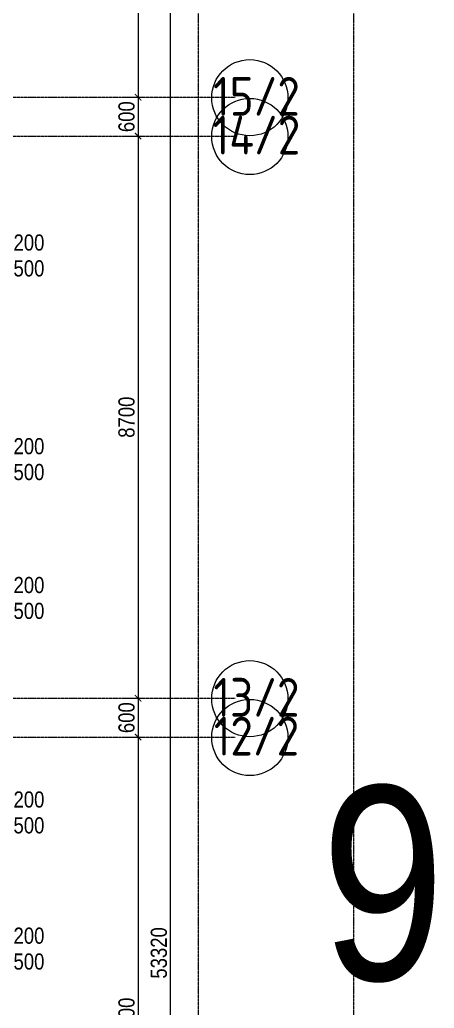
# Model space of a CAD drawing. Header units: millimetres. Extents: x -231292 to 573618, y -153144 to 564035.
# Drawn here: x 118464 to 124871, y 407006 to 422302 of the extents above; entities that cross this region are included whole.
import ezdxf
from ezdxf import colors
from ezdxf.entities.mleader import LeaderData, LeaderLine
from ezdxf.enums import TextEntityAlignment as Align
from ezdxf.math import Vec2, Vec3

# ---------------------------------------------------------------- set-up
doc = ezdxf.new("R2010")
doc.units = ezdxf.units.MM
doc.linetypes.add('CENTER2', pattern=[28.575, 19.05, -3.175, 3.175, -3.175])
doc.layers.get('0').update_dxf_attribs({"color": 250})
doc.layers.get('Defpoints').update_dxf_attribs({"color": 250})
doc.layers.add('АР_Делит', color=250, linetype='Continuous', lineweight=0, plot=False)
for name, color, linetype, lineweight in [('Марка окна', 250, 'Continuous', 0), ('РД_Оси_100', 250, 'Continuous', 0), ('РД_Оси_размер', 250, 'Continuous', 0)]:
    doc.layers.add(name, color=color, linetype=linetype, lineweight=lineweight)
doc.styles.add('style1', font='ARIALN.TTF')
doc.styles.add('ккк', font='isocpeur.ttf', dxfattribs={"width": 0.85, "oblique": 15})
doc.dimstyles.new('Dim100_ареал', dxfattribs={"dimscale": 100, "dimtxt": 2.5, "dimasz": 1, "dimexe": 1, "dimexo": 1, "dimgap": 0.5, "dimtad": 1, "dimzin": 12, "dimdsep": 46, "dimtxsty": 'style1', "dimblk": 'ARCHTICK', "dimcen": 1, "dimdle": 1, "dimclrd": 256, "dimclre": 256, "dimaunit": 1, "dimadec": 0, "dimazin": 3, "dimtfac": 1, "dimtmove": 1, "dimatfit": 3, "dimldrblk": 'OPEN30', "dimfxl": 2, "dimfxlon": 1, "dimtolj": 1, "dimtzin": 0, "dimlwd": 9, "dimlwe": 9, "dimarcsym": 0})

# ---------------------------------------------------------------- blocks, each defined once
blk = doc.blocks.new('_DotSmall')
at = {"color": 0, "linetype": 'ByBlock', "const_width": 0.5}
blk.add_lwpolyline([(-0.0625, 0, 1), (0.0625, 0, 1)], format="xyb", close=True, dxfattribs=at)
blk = doc.blocks.new('A-iden')
at = {"linetype": 'Continuous', "lineweight": 5}
blk.add_circle((-0.73, -4.06), 5.89, dxfattribs=at)
at = {"color": 0, "linetype": 'Continuous', "lineweight": 20, "style": 'ккк', "width": 0.85}
blk.add_attdef('ID', text='', height=6, dxfattribs=at).set_placement((0.31, -3.85), align=Align.MIDDLE_CENTER)
blk = doc.blocks.new('_ArchTick')
at = {"color": 0, "linetype": 'ByBlock', "const_width": 0.15}
blk.add_lwpolyline([(-0.5, -0.5), (0.5, 0.5)], dxfattribs=at)
blk = doc.blocks.new('*D391')
at = {"layer": 'Defpoints', "color": 0, "transparency": 16777216}
for p in [(68364, 68320), (70364, 68320), (68364, 15000)]:
    blk.add_point(p, dxfattribs=at)
at = {"layer": 'РД_Оси_размер', "lineweight": 9, "transparency": 16777216}
for p, q in [((70364, 14900), (70364, 68420)), ((70164, 68320), (70464, 68320)), ((70164, 15000), (70464, 15000))]:
    blk.add_line(p, q, dxfattribs=at)
at = {"layer": 'РД_Оси_размер', "lineweight": 9, "transparency": 16777216, "xscale": 100, "yscale": 100, "zscale": 100}
for p, rotation in [((70364, 68320), 90), ((70364, 15000), 270)]:
    blk.add_blockref('_ArchTick', p, dxfattribs=dict(at, rotation=rotation))
at = {"layer": 'РД_Оси_размер', "color": 0, "transparency": 16777216, "insert": (70186, 41660), "char_height": 250, "attachment_point": 5, "rotation": 90, "style": 'style1'}
blk.add_mtext('\\A1;53320', dxfattribs=at)
blk = doc.blocks.new('_Open30')
at = {"color": 0, "linetype": 'ByBlock', "lineweight": -2}
for p, q in [((-1, 0.27), (0, 0)), ((0, 0), (-1, -0.27)), ((0, 0), (-1, 0))]:
    blk.add_line(p, q, dxfattribs=at)
blk = doc.blocks.new('*D21')
at = {"layer": 'Defpoints', "color": 0, "transparency": 16777216}
for p in [(68364, 59100), (68364, 54900), (69864, 54900)]:
    blk.add_point(p, dxfattribs=at)
at = {"layer": 'РД_Оси_размер', "color": 0, "lineweight": 5, "transparency": 16777216}
for p, q in [((69864, 59200), (69864, 54800)), ((69664, 59100), (69964, 59100)), ((69664, 54900), (69964, 54900))]:
    blk.add_line(p, q, dxfattribs=at)
at = {"layer": 'РД_Оси_размер', "color": 0, "lineweight": 5, "transparency": 16777216, "xscale": 100, "yscale": 100, "zscale": 100}
for p, rotation in [((69864, 59100), 90), ((69864, 54900), 270)]:
    blk.add_blockref('_ArchTick', p, dxfattribs=dict(at, rotation=rotation))
at = {"layer": 'РД_Оси_размер', "color": 0, "transparency": 16777216, "insert": (69686, 57000), "char_height": 250, "attachment_point": 5, "rotation": 90, "style": 'style1'}
blk.add_mtext('\\A1;4200', dxfattribs=at)
blk = doc.blocks.new('*D29')
at = {"layer": 'Defpoints', "color": 0, "transparency": 16777216}
for p in [(68364, 54900), (68364, 54300), (69864, 54300)]:
    blk.add_point(p, dxfattribs=at)
at = {"layer": 'РД_Оси_размер', "color": 0, "lineweight": 5, "transparency": 16777216}
for p, q in [((69864, 55000), (69864, 54200)), ((69664, 54900), (69964, 54900)), ((69664, 54300), (69964, 54300))]:
    blk.add_line(p, q, dxfattribs=at)
at = {"layer": 'РД_Оси_размер', "color": 0, "lineweight": 5, "transparency": 16777216, "xscale": 100, "yscale": 100, "zscale": 100}
for p, rotation in [((69864, 54900), 90), ((69864, 54300), 270)]:
    blk.add_blockref('_ArchTick', p, dxfattribs=dict(at, rotation=rotation))
at = {"layer": 'РД_Оси_размер', "color": 0, "transparency": 16777216, "insert": (69686, 54600), "char_height": 250, "attachment_point": 5, "rotation": 90, "style": 'style1'}
blk.add_mtext('\\A1;600', dxfattribs=at)
blk = doc.blocks.new('*D30')
at = {"layer": 'Defpoints', "color": 0, "transparency": 16777216}
for p in [(68364, 54300), (68364, 45600), (69864, 45600)]:
    blk.add_point(p, dxfattribs=at)
at = {"layer": 'РД_Оси_размер', "color": 0, "lineweight": 5, "transparency": 16777216}
for p, q in [((69664, 54300), (69964, 54300)), ((69864, 54400), (69864, 45500)), ((69664, 45600), (69964, 45600))]:
    blk.add_line(p, q, dxfattribs=at)
at = {"layer": 'РД_Оси_размер', "color": 0, "lineweight": 5, "transparency": 16777216, "xscale": 100, "yscale": 100, "zscale": 100}
for p, rotation in [((69864, 54300), 90), ((69864, 45600), 270)]:
    blk.add_blockref('_ArchTick', p, dxfattribs=dict(at, rotation=rotation))
at = {"layer": 'РД_Оси_размер', "color": 0, "transparency": 16777216, "insert": (69686, 49950), "char_height": 250, "attachment_point": 5, "rotation": 90, "style": 'style1'}
blk.add_mtext('\\A1;8700', dxfattribs=at)
blk = doc.blocks.new('*D31')
at = {"layer": 'Defpoints', "color": 0, "transparency": 16777216}
for p in [(68364, 45600), (68364, 45000), (69864, 45000)]:
    blk.add_point(p, dxfattribs=at)
at = {"layer": 'РД_Оси_размер', "color": 0, "lineweight": 5, "transparency": 16777216}
for p, q in [((69664, 45600), (69964, 45600)), ((69864, 45700), (69864, 44900)), ((69664, 45000), (69964, 45000))]:
    blk.add_line(p, q, dxfattribs=at)
at = {"layer": 'РД_Оси_размер', "color": 0, "lineweight": 5, "transparency": 16777216, "xscale": 100, "yscale": 100, "zscale": 100}
for p, rotation in [((69864, 45600), 90), ((69864, 45000), 270)]:
    blk.add_blockref('_ArchTick', p, dxfattribs=dict(at, rotation=rotation))
at = {"layer": 'РД_Оси_размер', "color": 0, "transparency": 16777216, "insert": (69686, 45300), "char_height": 250, "attachment_point": 5, "rotation": 90, "style": 'style1'}
blk.add_mtext('\\A1;600', dxfattribs=at)
blk = doc.blocks.new('*D32')
at = {"layer": 'Defpoints', "color": 0, "transparency": 16777216}
for p in [(68364, 45000), (68364, 36300), (69864, 36300)]:
    blk.add_point(p, dxfattribs=at)
at = {"layer": 'РД_Оси_размер', "color": 0, "lineweight": 5, "transparency": 16777216}
for p, q in [((69664, 45000), (69964, 45000)), ((69864, 45100), (69864, 36200)), ((69664, 36300), (69964, 36300))]:
    blk.add_line(p, q, dxfattribs=at)
at = {"layer": 'РД_Оси_размер', "color": 0, "lineweight": 5, "transparency": 16777216, "xscale": 100, "yscale": 100, "zscale": 100}
for p, rotation in [((69864, 45000), 90), ((69864, 36300), 270)]:
    blk.add_blockref('_ArchTick', p, dxfattribs=dict(at, rotation=rotation))
at = {"layer": 'РД_Оси_размер', "color": 0, "transparency": 16777216, "insert": (69686, 40650), "char_height": 250, "attachment_point": 5, "rotation": 90, "style": 'style1'}
blk.add_mtext('\\A1;8700', dxfattribs=at)
blk = doc.blocks.new('СОШ_2200_АР_ОСИ_М100_28.05.24')
at = {"layer": 'РД_Оси_100', "linetype": 'CENTER2'}
for p, q in [((73200, -6155), (73200, 139938.679)), ((70800, -6155), (70800, 90900))]:
    blk.add_line(p, q, dxfattribs=at)
for points in [[(43327.994, 54900), (71363.995, 54900)], [(43327.994, 54300), (71363.995, 54300)], [(43327.994, 45600), (71363.995, 45600)], [(43327.994, 45000), (71363.995, 45000)]]:
    blk.add_lwpolyline(points, dxfattribs=at)
at = {"layer": 'РД_Оси_100', "color": 0, "xscale": 100, "yscale": 100, "zscale": 100}
for p, values in [((71663.995, 55300), {'ID': '15/2'}), ((71663.995, 54700), {'ID': '14/2'}), ((71663.995, 46000), {'ID': '13/2'}), ((71663.995, 45400), {'ID': '12/2'})]:
    blk.add_blockref('A-iden', p, dxfattribs=at).add_auto_attribs(values)
at = {"layer": 'РД_Оси_размер'}
for base, p1, p2, picture, middle in [((70363.995, 68320), (68363.995, 15000), (68363.995, 68320), '*D391', (70186.352, 41660)), ((69863.995, 54900), (68363.995, 59100), (68363.995, 54900), '*D21', (69686.352, 57000)), ((69863.995, 54300), (68363.995, 54900), (68363.995, 54300), '*D29', (69686.352, 54600)), ((69863.995, 45600), (68363.995, 54300), (68363.995, 45600), '*D30', (69686.352, 49950)), ((69863.995, 45000), (68363.995, 45600), (68363.995, 45000), '*D31', (69686.352, 45300)), ((69863.995, 36300), (68363.995, 45000), (68363.995, 36300), '*D32', (69686.352, 40650))]:
    dim = blk.add_linear_dim(base=base, p1=p1, p2=p2, angle=90, dimstyle='Dim100_ареал', dxfattribs=at)
    dim.commit()
    dim.dimension.update_dxf_attribs({"geometry": picture, "text_midpoint": middle})

msp = doc.modelspace()

# ---------------------------------------------------------------- texts
at = {"layer": 'АР_Делит', "insert": (124078.768, 408921.455), "char_height": 3000, "width": 5700, "attachment_point": 5, "style": 'style1'}
msp.add_mtext('9', dxfattribs=at)
msp.add_mtext('9', dxfattribs=at)

# ---------------------------------------------------------------- leaders
at = {"layer": 'Марка окна', "lineweight": 0, "ltscale": 20}
ml = msp.add_multileader_mtext('Standard', dxfattribs=at)
ml.set_content('+16.200\\P+13.500', color=256, style='style1')
ml.set_leader_properties(color=256, linetype='ByLayer', lineweight=-1)
ml.set_arrow_properties(name='DOTSMALL')
ml.build(insert=Vec2(0, 0))
ml.multileader.update_dxf_attribs({"text_left_attachment_type": 6, "text_right_attachment_type": 6, "dogleg_length": 200, "arrow_head_size": 250})
ctx = ml.context
ctx.base_point, ctx.char_height, ctx.arrow_head_size, ctx.landing_gap_size, ctx.plane_origin = Vec3(117801.023, 418679.895), 250, 250, 0, Vec3(118195.999, 417995.368)
ctx.left_attachment, ctx.right_attachment = 6, 6
notes = []
notes.append((ctx, [(1, (1, 1, 0), (116739.418, 418679.895), (1, 0), 1061.605, [(0, [(116141.303, 418677.225)], 0, [])])]))
ctx.mtext.insert, ctx.mtext.line_spacing_factor, ctx.mtext.flow_direction = Vec3(117801.023, 418979.895), 0.96, 5
ctx.mtext.has_bg_fill, ctx.mtext.bg_color, ctx.mtext.bg_scale_factor, ctx.mtext.bg_transparency, ctx.mtext.use_window_bg_color = 1, -1027028792, 1.5, 0, 1
ml = msp.add_multileader_mtext('Standard', dxfattribs=at)
ml.set_content('+16.200\\P+13.500', color=256, style='style1')
ml.set_leader_properties(color=256, linetype='ByLayer', lineweight=-1)
ml.set_arrow_properties(name='DOTSMALL')
ml.build(insert=Vec2(0, 0))
ml.multileader.update_dxf_attribs({"text_left_attachment_type": 6, "text_right_attachment_type": 6, "dogleg_length": 200, "arrow_head_size": 250})
ctx = ml.context
ctx.base_point, ctx.char_height, ctx.arrow_head_size, ctx.landing_gap_size, ctx.plane_origin = Vec3(117801.023, 415528.544), 250, 250, 0, Vec3(118195.999, 414844.017)
ctx.left_attachment, ctx.right_attachment = 6, 6
notes.append((ctx, [(1, (1, 1, 0), (116739.418, 415528.544), (1, 0), 1061.605, [(0, [(116141.303, 415525.874)], 0, [])])]))
ctx.mtext.insert, ctx.mtext.line_spacing_factor, ctx.mtext.flow_direction = Vec3(117801.023, 415828.544), 0.96, 5
ctx.mtext.has_bg_fill, ctx.mtext.bg_color, ctx.mtext.bg_scale_factor, ctx.mtext.bg_transparency, ctx.mtext.use_window_bg_color = 1, -1027028792, 1.5, 0, 1
ml = msp.add_multileader_mtext('Standard', dxfattribs=at)
ml.set_content('+16.200\\P+13.500', color=256, style='style1')
ml.set_leader_properties(color=256, linetype='ByLayer', lineweight=-1)
ml.set_arrow_properties(name='DOTSMALL')
ml.build(insert=Vec2(0, 0))
ml.multileader.update_dxf_attribs({"text_left_attachment_type": 6, "text_right_attachment_type": 6, "dogleg_length": 200, "arrow_head_size": 250})
ctx = ml.context
ctx.base_point, ctx.char_height, ctx.arrow_head_size, ctx.landing_gap_size, ctx.plane_origin = Vec3(117801.023, 413380.152), 250, 250, 0, Vec3(118195.999, 412695.625)
ctx.left_attachment, ctx.right_attachment = 6, 6
notes.append((ctx, [(1, (1, 1, 0), (116739.418, 413380.152), (1, 0), 1061.605, [(0, [(116141.303, 413377.482)], 0, [])])]))
ctx.mtext.insert, ctx.mtext.line_spacing_factor, ctx.mtext.flow_direction = Vec3(117801.023, 413680.152), 0.96, 5
ctx.mtext.has_bg_fill, ctx.mtext.bg_color, ctx.mtext.bg_scale_factor, ctx.mtext.bg_transparency, ctx.mtext.use_window_bg_color = 1, -1027028792, 1.5, 0, 1
ml = msp.add_multileader_mtext('Standard', dxfattribs=at)
ml.set_content('+16.200\\P+13.500', color=256, style='style1')
ml.set_leader_properties(color=256, linetype='ByLayer', lineweight=-1)
ml.set_arrow_properties(name='DOTSMALL')
ml.build(insert=Vec2(0, 0))
ml.multileader.update_dxf_attribs({"text_left_attachment_type": 6, "text_right_attachment_type": 6, "dogleg_length": 200, "arrow_head_size": 250})
ctx = ml.context
ctx.base_point, ctx.char_height, ctx.arrow_head_size, ctx.landing_gap_size, ctx.plane_origin = Vec3(117801.023, 410061.165), 250, 250, 0, Vec3(118195.999, 409376.638)
ctx.left_attachment, ctx.right_attachment = 6, 6
notes.append((ctx, [(1, (1, 1, 0), (116739.418, 410061.165), (1, 0), 1061.605, [(0, [(116141.303, 410058.495)], 0, [])])]))
ctx.mtext.insert, ctx.mtext.line_spacing_factor, ctx.mtext.flow_direction = Vec3(117801.023, 410361.165), 0.96, 5
ctx.mtext.has_bg_fill, ctx.mtext.bg_color, ctx.mtext.bg_scale_factor, ctx.mtext.bg_transparency, ctx.mtext.use_window_bg_color = 1, -1027028792, 1.5, 0, 1
ml = msp.add_multileader_mtext('Standard', dxfattribs=at)
ml.set_content('+16.200\\P+13.500', color=256, style='style1')
ml.set_leader_properties(color=256, linetype='ByLayer', lineweight=-1)
ml.set_arrow_properties(name='DOTSMALL')
ml.build(insert=Vec2(0, 0))
ml.multileader.update_dxf_attribs({"text_left_attachment_type": 6, "text_right_attachment_type": 6, "dogleg_length": 200, "arrow_head_size": 250})
ctx = ml.context
ctx.base_point, ctx.char_height, ctx.arrow_head_size, ctx.landing_gap_size, ctx.plane_origin = Vec3(117801.023, 407954.17), 250, 250, 0, Vec3(118195.999, 407269.643)
ctx.left_attachment, ctx.right_attachment = 6, 6
notes.append((ctx, [(1, (1, 1, 0), (116739.418, 407954.17), (1, 0), 1061.605, [(0, [(116141.303, 407951.499)], 0, [])])]))
ctx.mtext.insert, ctx.mtext.line_spacing_factor, ctx.mtext.flow_direction = Vec3(117801.023, 408254.17), 0.96, 5
ctx.mtext.has_bg_fill, ctx.mtext.bg_color, ctx.mtext.bg_scale_factor, ctx.mtext.bg_transparency, ctx.mtext.use_window_bg_color = 1, -1027028792, 1.5, 0, 1
for ctx, leaders in notes:
    for number, flags, end, landing, length, lines in leaders:
        leader = LeaderData()
        leader.index, (leader.has_last_leader_line, leader.has_dogleg_vector, leader.attachment_direction) = number, flags
        leader.last_leader_point, leader.dogleg_vector, leader.dogleg_length = Vec3(end), Vec3(landing), length
        for number, points, colour, breaks in lines:
            line = LeaderLine()
            line.index, line.vertices, line.color, line.breaks = number, Vec3.list(points), colors.encode_raw_color(colour), breaks
            leader.lines.append(line)
        ctx.leaders.append(leader)

# ---------------------------------------------------------------- next in the draw order: block references
at = {"layer": 'РД_Оси_100'}
msp.add_blockref('СОШ_2200_АР_ОСИ_М100_28.05.24', (50428.768, 366201.753), dxfattribs=at)

doc.saveas('drawing.dxf')
